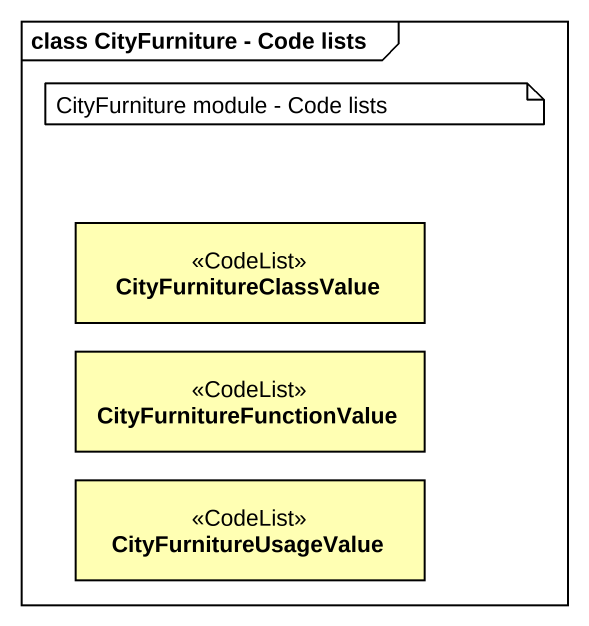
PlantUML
@startuml
mainframe class CityFurniture - Code lists
hide circle
hide empty members
class CityFurnitureClassValue <<CodeList>> #FFFFB3
class CityFurnitureFunctionValue <<CodeList>> #FFFFB3
class CityFurnitureUsageValue <<CodeList>> #FFFFB3
note as N1
  CityFurniture module - Code lists
end note
@enduml
